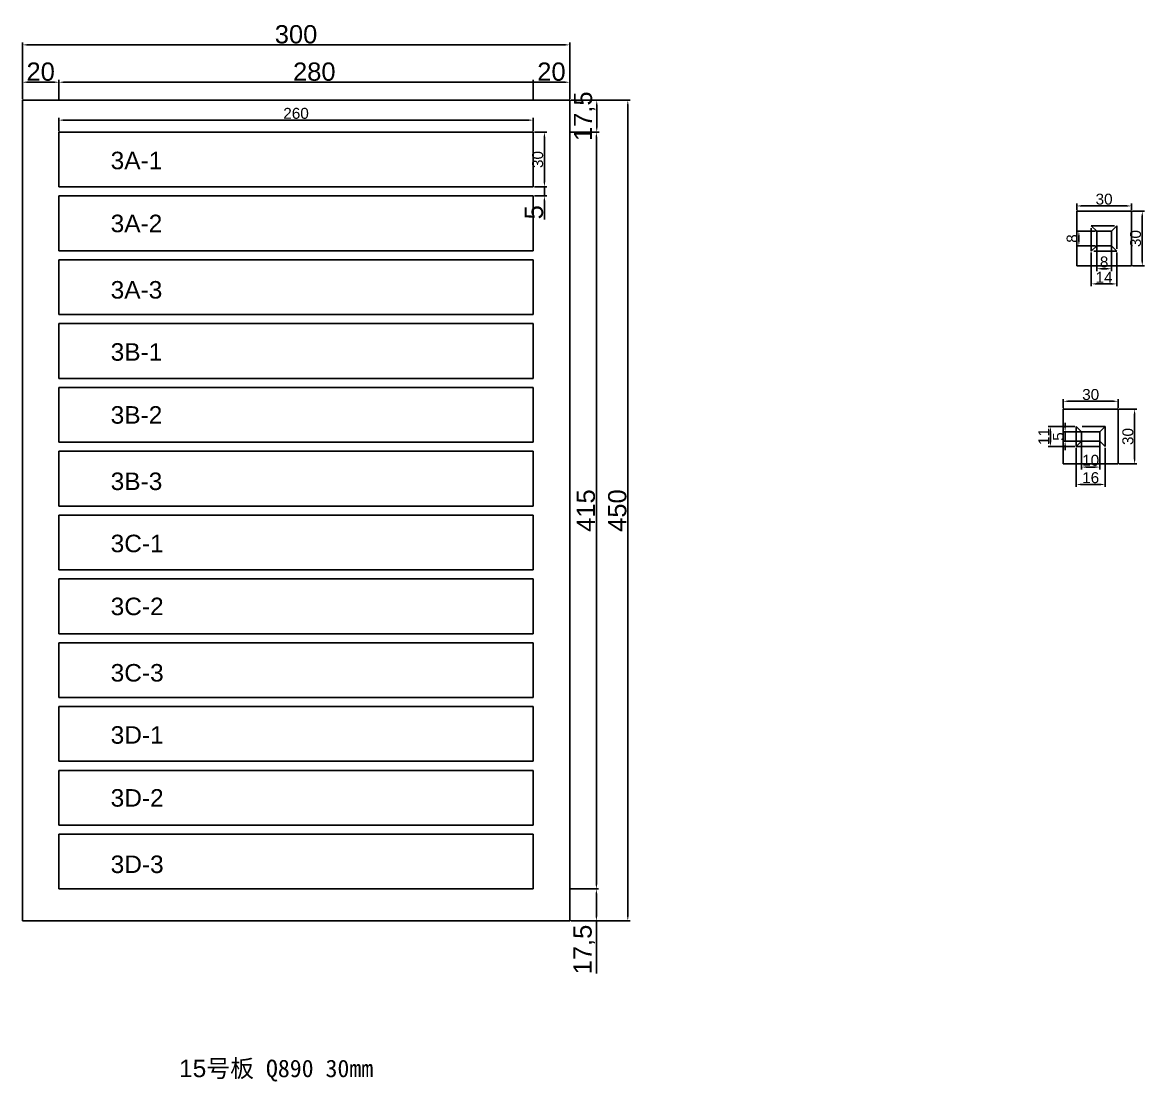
# Model space of a CAD drawing. Header units: millimetres. Extents: x 2230 to 5132, y 147 to 2048.
# Drawn here: x 3766 to 4381, y 1468 to 2048 of the extents above; entities that cross this region are included whole.
import ezdxf

# ---------------------------------------------------------------- set-up
doc = ezdxf.new("R2010")
doc.units = ezdxf.units.MM
doc.linetypes.add('DASHED', pattern=[19.05, 12.7, -6.35])
doc.layers.add('尺寸标注', color=6, linetype='Continuous')
doc.layers.add('标号', color=4, linetype='Continuous')
doc.styles.get("Standard").update_dxf_attribs({"font": 'arial.ttf'})
doc.dimstyles.new('ISO-25-JHF', dxfattribs={"dimtxt": 10, "dimasz": 2.5, "dimexe": 1.25, "dimexo": 0.625, "dimtad": 1, "dimtxsty": 'Standard', "dimcen": 2.5, "dimadec": 0, "dimazin": 0, "dimtfac": 1, "dimtmove": 0, "dimatfit": 3, "dimfxl": 1, "dimarcsym": 0})
doc.dimstyles.new('ISO-25-old', dxfattribs={"dimtxt": 6, "dimasz": 2.5, "dimexe": 1.25, "dimexo": 0.625, "dimtad": 1, "dimtxsty": 'Standard', "dimcen": 2.5, "dimadec": 0, "dimazin": 0, "dimtfac": 1, "dimtmove": 0, "dimatfit": 3, "dimfxl": 1, "dimarcsym": 0})

# ---------------------------------------------------------------- blocks, each defined once
blk = doc.blocks.new('*D137')
at = {"layer": 'Defpoints', "color": 0, "transparency": 16777216}
for p in [(4045.84, 1994.75), (3785.84, 1988.16), (4045.84, 1988.16)]:
    blk.add_point(p, dxfattribs=at)
at = {"layer": '尺寸标注', "color": 0, "lineweight": -2, "transparency": 16777216}
for p, q in [((3785.84, 1988.79), (3785.84, 1996)), ((3788.34, 1994.75), (4043.34, 1994.75)), ((4045.84, 1988.79), (4045.84, 1996))]:
    blk.add_line(p, q, dxfattribs=at)
at = {"layer": '尺寸标注', "color": 0, "transparency": 16777216}
for points in [[(3788.34, 1995.17), (3788.34, 1994.33), (3785.84, 1994.75)], [(4043.34, 1995.17), (4043.34, 1994.33), (4045.84, 1994.75)]]:
    blk.add_solid(points, dxfattribs=at)
at = {"layer": '尺寸标注', "color": 0, "transparency": 16777216, "insert": (3915.84, 1998.44), "char_height": 6, "attachment_point": 5}
blk.add_mtext('260', dxfattribs=at)
blk = doc.blocks.new('*D138')
at = {"layer": 'Defpoints', "color": 0, "transparency": 16777216}
for p in [(4045.84, 1988.16), (4045.84, 1958.16), (4051.99, 1958.16)]:
    blk.add_point(p, dxfattribs=at)
at = {"layer": '尺寸标注', "color": 0, "lineweight": -2, "transparency": 16777216}
for p, q in [((4046.47, 1988.16), (4053.24, 1988.16)), ((4051.99, 1985.66), (4051.99, 1960.66)), ((4046.47, 1958.16), (4053.24, 1958.16))]:
    blk.add_line(p, q, dxfattribs=at)
at = {"layer": '尺寸标注', "color": 0, "transparency": 16777216}
for points in [[(4051.57, 1985.66), (4052.4, 1985.66), (4051.99, 1988.16)], [(4051.57, 1960.66), (4052.4, 1960.66), (4051.99, 1958.16)]]:
    blk.add_solid(points, dxfattribs=at)
at = {"layer": '尺寸标注', "color": 0, "transparency": 16777216, "insert": (4048.3, 1973.16), "char_height": 6, "attachment_point": 5, "rotation": 90}
blk.add_mtext('30', dxfattribs=at)
blk = doc.blocks.new('*D151')
at = {"layer": 'Defpoints', "color": 0, "transparency": 16777216}
for p in [(4045.84, 1958.16), (4045.84, 1953.16), (4051.99, 1953.16)]:
    blk.add_point(p, dxfattribs=at)
at = {"layer": '尺寸标注', "color": 0, "lineweight": -2, "transparency": 16777216}
for p, q in [((4051.99, 1960.66), (4051.99, 1963.16)), ((4046.47, 1958.16), (4053.24, 1958.16)), ((4051.99, 1958.16), (4051.99, 1953.16)), ((4046.47, 1953.16), (4053.24, 1953.16)), ((4051.99, 1950.66), (4051.99, 1940.28))]:
    blk.add_line(p, q, dxfattribs=at)
at = {"layer": '尺寸标注', "color": 0, "transparency": 16777216}
for points in [[(4051.57, 1960.66), (4052.4, 1960.66), (4051.99, 1958.16)], [(4051.57, 1950.66), (4052.4, 1950.66), (4051.99, 1953.16)]]:
    blk.add_solid(points, dxfattribs=at)
at = {"layer": '尺寸标注', "color": 0, "transparency": 16777216, "insert": (4046.28, 1944.22), "char_height": 10, "attachment_point": 5, "rotation": 90}
blk.add_mtext('5', dxfattribs=at)
blk = doc.blocks.new('*D152')
at = {"layer": 'Defpoints', "color": 0, "transparency": 16777216}
for p in [(3765.84, 2015.55), (3765.84, 2005.66), (3785.84, 2005.66)]:
    blk.add_point(p, dxfattribs=at)
at = {"layer": '尺寸标注', "color": 0, "lineweight": -2, "transparency": 16777216}
for p, q in [((3765.84, 2006.29), (3765.84, 2016.8)), ((3783.34, 2015.55), (3768.34, 2015.55)), ((3785.84, 2006.29), (3785.84, 2016.8))]:
    blk.add_line(p, q, dxfattribs=at)
at = {"layer": '尺寸标注', "color": 0, "transparency": 16777216}
for points in [[(3768.34, 2015.97), (3768.34, 2015.14), (3765.84, 2015.55)], [(3783.34, 2015.97), (3783.34, 2015.14), (3785.84, 2015.55)]]:
    blk.add_solid(points, dxfattribs=at)
at = {"layer": '尺寸标注', "color": 0, "transparency": 16777216, "insert": (3775.84, 2021.28), "char_height": 10, "attachment_point": 5}
blk.add_mtext('20', dxfattribs=at)
blk = doc.blocks.new('*D153')
at = {"layer": 'Defpoints', "color": 0, "transparency": 16777216}
for p in [(4065.84, 2015.55), (3785.84, 2005.66), (4065.84, 2005.66)]:
    blk.add_point(p, dxfattribs=at)
at = {"layer": '尺寸标注', "color": 0, "lineweight": -2, "transparency": 16777216}
for p, q in [((3785.84, 2006.29), (3785.84, 2016.8)), ((3788.34, 2015.55), (4063.34, 2015.55)), ((4065.84, 2006.29), (4065.84, 2016.8))]:
    blk.add_line(p, q, dxfattribs=at)
at = {"layer": '尺寸标注', "color": 0, "transparency": 16777216}
for points in [[(3788.34, 2015.97), (3788.34, 2015.14), (3785.84, 2015.55)], [(4063.34, 2015.97), (4063.34, 2015.14), (4065.84, 2015.55)]]:
    blk.add_solid(points, dxfattribs=at)
at = {"layer": '尺寸标注', "color": 0, "transparency": 16777216, "insert": (3925.84, 2021.28), "char_height": 10, "attachment_point": 5}
blk.add_mtext('280', dxfattribs=at)
blk = doc.blocks.new('*D154')
at = {"layer": 'Defpoints', "color": 0, "transparency": 16777216}
for p in [(4045.84, 2015.55), (4045.84, 2005.66), (4065.84, 2005.66)]:
    blk.add_point(p, dxfattribs=at)
at = {"layer": '尺寸标注', "color": 0, "lineweight": -2, "transparency": 16777216}
for p, q in [((4045.84, 2006.29), (4045.84, 2016.8)), ((4063.34, 2015.55), (4048.34, 2015.55)), ((4065.84, 2006.29), (4065.84, 2016.8))]:
    blk.add_line(p, q, dxfattribs=at)
at = {"layer": '尺寸标注', "color": 0, "transparency": 16777216}
for points in [[(4048.34, 2015.97), (4048.34, 2015.14), (4045.84, 2015.55)], [(4063.34, 2015.97), (4063.34, 2015.14), (4065.84, 2015.55)]]:
    blk.add_solid(points, dxfattribs=at)
at = {"layer": '尺寸标注', "color": 0, "transparency": 16777216, "insert": (4055.84, 2021.28), "char_height": 10, "attachment_point": 5}
blk.add_mtext('20', dxfattribs=at)
blk = doc.blocks.new('*D89')
at = {"layer": 'Defpoints', "color": 0, "transparency": 16777216}
for p in [(3765.84, 2036.03), (3765.84, 2005.66), (4065.84, 2005.66)]:
    blk.add_point(p, dxfattribs=at)
at = {"layer": '尺寸标注', "color": 0, "lineweight": -2, "transparency": 16777216}
for p, q in [((3765.84, 2006.29), (3765.84, 2037.28)), ((4065.84, 2006.29), (4065.84, 2037.28)), ((4063.34, 2036.03), (3768.34, 2036.03))]:
    blk.add_line(p, q, dxfattribs=at)
at = {"layer": '尺寸标注', "color": 0, "transparency": 16777216}
for points in [[(3768.34, 2036.45), (3768.34, 2035.62), (3765.84, 2036.03)], [(4063.34, 2036.45), (4063.34, 2035.62), (4065.84, 2036.03)]]:
    blk.add_solid(points, dxfattribs=at)
at = {"layer": '尺寸标注', "color": 0, "transparency": 16777216, "insert": (3915.84, 2041.77), "char_height": 10, "attachment_point": 5}
blk.add_mtext('300', dxfattribs=at)
blk = doc.blocks.new('*D90')
at = {"layer": 'Defpoints', "color": 0, "transparency": 16777216}
for p in [(4065.84, 2005.66), (4065.84, 1988.16), (4080.68, 1988.16)]:
    blk.add_point(p, dxfattribs=at)
at = {"layer": '尺寸标注', "color": 0, "lineweight": -2, "transparency": 16777216}
for p, q in [((4066.47, 2005.66), (4081.93, 2005.66)), ((4080.68, 2003.16), (4080.68, 1990.66)), ((4066.47, 1988.16), (4081.93, 1988.16))]:
    blk.add_line(p, q, dxfattribs=at)
at = {"layer": '尺寸标注', "color": 0, "transparency": 16777216}
for points in [[(4080.27, 2003.16), (4081.1, 2003.16), (4080.68, 2005.66)], [(4080.27, 1990.66), (4081.1, 1990.66), (4080.68, 1988.16)]]:
    blk.add_solid(points, dxfattribs=at)
at = {"layer": '尺寸标注', "color": 0, "transparency": 16777216, "insert": (4074.05, 1996.91), "char_height": 10, "attachment_point": 5, "rotation": 90}
blk.add_mtext('17,5', dxfattribs=at)
blk = doc.blocks.new('*D155')
at = {"layer": 'Defpoints', "color": 0, "transparency": 16777216}
for p in [(4065.84, 1988.16), (4065.84, 1573.16), (4080.48, 1573.16)]:
    blk.add_point(p, dxfattribs=at)
at = {"layer": '尺寸标注', "color": 0, "lineweight": -2, "transparency": 16777216}
for p, q in [((4066.47, 1988.16), (4081.73, 1988.16)), ((4080.48, 1985.66), (4080.48, 1575.66)), ((4066.47, 1573.16), (4081.73, 1573.16))]:
    blk.add_line(p, q, dxfattribs=at)
at = {"layer": '尺寸标注', "color": 0, "transparency": 16777216}
for points in [[(4080.06, 1985.66), (4080.89, 1985.66), (4080.48, 1988.16)], [(4080.06, 1575.66), (4080.89, 1575.66), (4080.48, 1573.16)]]:
    blk.add_solid(points, dxfattribs=at)
at = {"layer": '尺寸标注', "color": 0, "transparency": 16777216, "insert": (4074.74, 1780.66), "char_height": 10, "attachment_point": 5, "rotation": 90}
blk.add_mtext('415', dxfattribs=at)
blk = doc.blocks.new('*D156')
at = {"layer": 'Defpoints', "color": 0, "transparency": 16777216}
for p in [(4065.84, 1573.16), (4065.84, 1555.66), (4080.48, 1555.66)]:
    blk.add_point(p, dxfattribs=at)
at = {"layer": '尺寸标注', "color": 0, "lineweight": -2, "transparency": 16777216}
for p, q in [((4066.47, 1573.16), (4081.73, 1573.16)), ((4080.48, 1570.66), (4080.48, 1558.16)), ((4066.47, 1555.66), (4081.73, 1555.66)), ((4080.48, 1555.66), (4080.48, 1526.8))]:
    blk.add_line(p, q, dxfattribs=at)
at = {"layer": '尺寸标注', "color": 0, "transparency": 16777216}
for points in [[(4080.06, 1570.66), (4080.89, 1570.66), (4080.48, 1573.16)], [(4080.06, 1558.16), (4080.89, 1558.16), (4080.48, 1555.66)]]:
    blk.add_solid(points, dxfattribs=at)
at = {"layer": '尺寸标注', "color": 0, "transparency": 16777216, "insert": (4073.84, 1539.98), "char_height": 10, "attachment_point": 5, "rotation": 90}
blk.add_mtext('17,5', dxfattribs=at)
blk = doc.blocks.new('*D91')
at = {"layer": 'Defpoints', "color": 0, "transparency": 16777216}
for p in [(4065.84, 2005.66), (4097.7, 2005.66), (4065.84, 1555.66)]:
    blk.add_point(p, dxfattribs=at)
at = {"layer": '尺寸标注', "color": 0, "lineweight": -2, "transparency": 16777216}
for p, q in [((4066.47, 2005.66), (4098.95, 2005.66)), ((4097.7, 1558.16), (4097.7, 2003.16)), ((4066.47, 1555.66), (4098.95, 1555.66))]:
    blk.add_line(p, q, dxfattribs=at)
at = {"layer": '尺寸标注', "color": 0, "transparency": 16777216}
for points in [[(4097.29, 2003.16), (4098.12, 2003.16), (4097.7, 2005.66)], [(4097.29, 1558.16), (4098.12, 1558.16), (4097.7, 1555.66)]]:
    blk.add_solid(points, dxfattribs=at)
at = {"layer": '尺寸标注', "color": 0, "transparency": 16777216, "insert": (4091.97, 1780.66), "char_height": 10, "attachment_point": 5, "rotation": 90}
blk.add_mtext('450', dxfattribs=at)
blk = doc.blocks.new('*D169')
at = {"layer": 'Defpoints', "color": 0, "transparency": 16777216}
for p in [(4346.45, 1818.77), (4356.45, 1818.77), (4356.45, 1804.51)]:
    blk.add_point(p, dxfattribs=at)
at = {"layer": '尺寸标注', "color": 0, "lineweight": -2, "transparency": 16777216}
for p, q in [((4346.45, 1818.14), (4346.45, 1803.26)), ((4356.45, 1818.14), (4356.45, 1803.26)), ((4348.95, 1804.51), (4353.95, 1804.51))]:
    blk.add_line(p, q, dxfattribs=at)
at = {"layer": '尺寸标注', "color": 0, "transparency": 16777216}
for points in [[(4348.95, 1804.93), (4348.95, 1804.1), (4346.45, 1804.51)], [(4353.95, 1804.93), (4353.95, 1804.1), (4356.45, 1804.51)]]:
    blk.add_solid(points, dxfattribs=at)
at = {"layer": '尺寸标注', "color": 0, "transparency": 16777216, "insert": (4351.45, 1808.2), "char_height": 6, "attachment_point": 5}
blk.add_mtext('10', dxfattribs=at)
blk = doc.blocks.new('*D170')
at = {"layer": 'Defpoints', "color": 0, "transparency": 16777216}
for p in [(4354.8, 1933.82), (4344.98, 1925.82), (4354.8, 1925.82)]:
    blk.add_point(p, dxfattribs=at)
at = {"layer": '尺寸标注', "color": 0, "lineweight": -2, "transparency": 16777216}
for p, q in [((4354.18, 1933.82), (4343.73, 1933.82)), ((4354.18, 1925.82), (4343.73, 1925.82)), ((4344.98, 1931.32), (4344.98, 1928.32))]:
    blk.add_line(p, q, dxfattribs=at)
at = {"layer": '尺寸标注', "color": 0, "transparency": 16777216}
for points in [[(4344.56, 1931.32), (4345.39, 1931.32), (4344.98, 1933.82)], [(4344.56, 1928.32), (4345.39, 1928.32), (4344.98, 1925.82)]]:
    blk.add_solid(points, dxfattribs=at)
at = {"layer": '尺寸标注', "color": 0, "transparency": 16777216, "insert": (4341.29, 1929.82), "char_height": 6, "attachment_point": 5, "rotation": 90}
blk.add_mtext('8', dxfattribs=at)
blk = doc.blocks.new('*D171')
at = {"layer": 'Defpoints', "color": 0, "transparency": 16777216}
for p in [(4354.8, 1925.82), (4362.8, 1925.82), (4362.8, 1913.26)]:
    blk.add_point(p, dxfattribs=at)
at = {"layer": '尺寸标注', "color": 0, "lineweight": -2, "transparency": 16777216}
for p, q in [((4354.8, 1925.2), (4354.8, 1912.01)), ((4362.8, 1925.2), (4362.8, 1912.01)), ((4357.3, 1913.26), (4360.3, 1913.26))]:
    blk.add_line(p, q, dxfattribs=at)
at = {"layer": '尺寸标注', "color": 0, "transparency": 16777216}
for points in [[(4357.3, 1913.68), (4357.3, 1912.84), (4354.8, 1913.26)], [(4360.3, 1913.68), (4360.3, 1912.84), (4362.8, 1913.26)]]:
    blk.add_solid(points, dxfattribs=at)
at = {"layer": '尺寸标注', "color": 0, "transparency": 16777216, "insert": (4358.8, 1916.95), "char_height": 6, "attachment_point": 5}
blk.add_mtext('8', dxfattribs=at)
blk = doc.blocks.new('*D172')
at = {"layer": 'Defpoints', "color": 0, "transparency": 16777216}
for p in [(4343.8, 1944.82), (4373.8, 1947.71), (4373.8, 1944.82)]:
    blk.add_point(p, dxfattribs=at)
at = {"layer": '尺寸标注', "color": 0, "lineweight": -2, "transparency": 16777216}
for p, q in [((4343.8, 1945.45), (4343.8, 1948.96)), ((4346.3, 1947.71), (4371.3, 1947.71)), ((4373.8, 1945.45), (4373.8, 1948.96))]:
    blk.add_line(p, q, dxfattribs=at)
at = {"layer": '尺寸标注', "color": 0, "transparency": 16777216}
for points in [[(4346.3, 1948.12), (4346.3, 1947.29), (4343.8, 1947.71)], [(4371.3, 1948.12), (4371.3, 1947.29), (4373.8, 1947.71)]]:
    blk.add_solid(points, dxfattribs=at)
at = {"layer": '尺寸标注', "color": 0, "transparency": 16777216, "insert": (4358.8, 1951.4), "char_height": 6, "attachment_point": 5}
blk.add_mtext('30', dxfattribs=at)
blk = doc.blocks.new('*D173')
at = {"layer": 'Defpoints', "color": 0, "transparency": 16777216}
for p in [(4373.8, 1944.82), (4373.8, 1914.82), (4379.74, 1914.82)]:
    blk.add_point(p, dxfattribs=at)
at = {"layer": '尺寸标注', "color": 0, "lineweight": -2, "transparency": 16777216}
for p, q in [((4374.43, 1944.82), (4380.99, 1944.82)), ((4379.74, 1942.32), (4379.74, 1917.32)), ((4374.43, 1914.82), (4380.99, 1914.82))]:
    blk.add_line(p, q, dxfattribs=at)
at = {"layer": '尺寸标注', "color": 0, "transparency": 16777216}
for points in [[(4379.32, 1942.32), (4380.16, 1942.32), (4379.74, 1944.82)], [(4379.32, 1917.32), (4380.16, 1917.32), (4379.74, 1914.82)]]:
    blk.add_solid(points, dxfattribs=at)
at = {"layer": '尺寸标注', "color": 0, "transparency": 16777216, "insert": (4376.05, 1929.82), "char_height": 6, "attachment_point": 5, "rotation": 90}
blk.add_mtext('30', dxfattribs=at)
blk = doc.blocks.new('*D106')
at = {"layer": 'Defpoints', "color": 0, "transparency": 16777216}
for p in [(4366.45, 1840.59), (4336.45, 1836.27), (4366.45, 1836.27)]:
    blk.add_point(p, dxfattribs=at)
at = {"layer": '尺寸标注', "color": 0, "lineweight": -2, "transparency": 16777216}
for p, q in [((4336.45, 1836.89), (4336.45, 1841.84)), ((4338.95, 1840.59), (4363.95, 1840.59)), ((4366.45, 1836.89), (4366.45, 1841.84))]:
    blk.add_line(p, q, dxfattribs=at)
at = {"layer": '尺寸标注', "color": 0, "transparency": 16777216}
for points in [[(4338.95, 1841.01), (4338.95, 1840.17), (4336.45, 1840.59)], [(4363.95, 1841.01), (4363.95, 1840.17), (4366.45, 1840.59)]]:
    blk.add_solid(points, dxfattribs=at)
at = {"layer": '尺寸标注', "color": 0, "transparency": 16777216, "insert": (4351.45, 1844.28), "char_height": 6, "attachment_point": 5}
blk.add_mtext('30', dxfattribs=at)
blk = doc.blocks.new('*D107')
at = {"layer": 'Defpoints', "color": 0, "transparency": 16777216}
for p in [(4366.45, 1836.27), (4366.45, 1806.27), (4375.54, 1806.27)]:
    blk.add_point(p, dxfattribs=at)
at = {"layer": '尺寸标注', "color": 0, "lineweight": -2, "transparency": 16777216}
for p, q in [((4367.08, 1836.27), (4376.79, 1836.27)), ((4375.54, 1833.77), (4375.54, 1808.77)), ((4367.08, 1806.27), (4376.79, 1806.27))]:
    blk.add_line(p, q, dxfattribs=at)
at = {"layer": '尺寸标注', "color": 0, "transparency": 16777216}
for points in [[(4375.12, 1833.77), (4375.95, 1833.77), (4375.54, 1836.27)], [(4375.12, 1808.77), (4375.95, 1808.77), (4375.54, 1806.27)]]:
    blk.add_solid(points, dxfattribs=at)
at = {"layer": '尺寸标注', "color": 0, "transparency": 16777216, "insert": (4371.85, 1821.27), "char_height": 6, "attachment_point": 5, "rotation": 90}
blk.add_mtext('30', dxfattribs=at)
blk = doc.blocks.new('*D174')
at = {"layer": 'Defpoints', "color": 0, "transparency": 16777216}
for p in [(4346.45, 1823.77), (4337.45, 1818.77), (4346.45, 1818.77)]:
    blk.add_point(p, dxfattribs=at)
at = {"layer": '尺寸标注', "color": 0, "lineweight": -2, "transparency": 16777216}
for p, q in [((4337.45, 1826.27), (4337.45, 1828.77)), ((4345.83, 1823.77), (4336.2, 1823.77)), ((4337.45, 1823.77), (4337.45, 1818.77)), ((4345.83, 1818.77), (4336.2, 1818.77)), ((4337.45, 1816.27), (4337.45, 1813.77))]:
    blk.add_line(p, q, dxfattribs=at)
at = {"layer": '尺寸标注', "color": 0, "transparency": 16777216}
for points in [[(4337.04, 1826.27), (4337.87, 1826.27), (4337.45, 1823.77)], [(4337.04, 1816.27), (4337.87, 1816.27), (4337.45, 1818.77)]]:
    blk.add_solid(points, dxfattribs=at)
at = {"layer": '尺寸标注', "color": 0, "transparency": 16777216, "insert": (4333.78, 1821.27), "char_height": 6, "attachment_point": 5, "rotation": 90}
blk.add_mtext('5', dxfattribs=at)
blk = doc.blocks.new('*D175')
at = {"layer": 'Defpoints', "color": 0, "transparency": 16777216}
for p in [(4351.8, 1922.82), (4365.8, 1922.82), (4365.8, 1904.96)]:
    blk.add_point(p, dxfattribs=at)
at = {"layer": '尺寸标注', "color": 0, "lineweight": -2, "transparency": 16777216}
for p, q in [((4351.8, 1922.2), (4351.8, 1903.71)), ((4365.8, 1922.2), (4365.8, 1903.71)), ((4354.3, 1904.96), (4363.3, 1904.96))]:
    blk.add_line(p, q, dxfattribs=at)
at = {"layer": '尺寸标注', "color": 0, "transparency": 16777216}
for points in [[(4354.3, 1905.37), (4354.3, 1904.54), (4351.8, 1904.96)], [(4363.3, 1905.37), (4363.3, 1904.54), (4365.8, 1904.96)]]:
    blk.add_solid(points, dxfattribs=at)
at = {"layer": '尺寸标注', "color": 0, "transparency": 16777216, "insert": (4358.8, 1908.6), "char_height": 6, "attachment_point": 5}
blk.add_mtext('14', dxfattribs=at)
blk = doc.blocks.new('*D176')
at = {"layer": 'Defpoints', "color": 0, "transparency": 16777216}
for p in [(4343.45, 1815.77), (4359.45, 1815.77), (4359.45, 1794.97)]:
    blk.add_point(p, dxfattribs=at)
at = {"layer": '尺寸标注', "color": 0, "lineweight": -2, "transparency": 16777216}
for p, q in [((4343.45, 1815.14), (4343.45, 1793.72)), ((4359.45, 1815.14), (4359.45, 1793.72)), ((4345.95, 1794.97), (4356.95, 1794.97))]:
    blk.add_line(p, q, dxfattribs=at)
at = {"layer": '尺寸标注', "color": 0, "transparency": 16777216}
for points in [[(4345.95, 1795.39), (4345.95, 1794.56), (4343.45, 1794.97)], [(4356.95, 1795.39), (4356.95, 1794.56), (4359.45, 1794.97)]]:
    blk.add_solid(points, dxfattribs=at)
at = {"layer": '尺寸标注', "color": 0, "transparency": 16777216, "insert": (4351.45, 1798.66), "char_height": 6, "attachment_point": 5}
blk.add_mtext('16', dxfattribs=at)
blk = doc.blocks.new('*D177')
at = {"layer": 'Defpoints', "color": 0, "transparency": 16777216}
for p in [(4343.45, 1826.77), (4329.39, 1815.77), (4343.45, 1815.77)]:
    blk.add_point(p, dxfattribs=at)
at = {"layer": '尺寸标注', "color": 0, "lineweight": -2, "transparency": 16777216}
for p, q in [((4342.83, 1826.77), (4328.14, 1826.77)), ((4329.39, 1824.27), (4329.39, 1818.27)), ((4342.83, 1815.77), (4328.14, 1815.77))]:
    blk.add_line(p, q, dxfattribs=at)
at = {"layer": '尺寸标注', "color": 0, "transparency": 16777216}
for points in [[(4328.98, 1824.27), (4329.81, 1824.27), (4329.39, 1826.77)], [(4328.98, 1818.27), (4329.81, 1818.27), (4329.39, 1815.77)]]:
    blk.add_solid(points, dxfattribs=at)
at = {"layer": '尺寸标注', "color": 0, "transparency": 16777216, "insert": (4325.76, 1821.27), "char_height": 6, "attachment_point": 5, "rotation": 90}
blk.add_mtext('11', dxfattribs=at)

msp = doc.modelspace()

# ---------------------------------------------------------------- linework, layer by layer
for p, q in [((3765.842, 2005.663), (4065.842, 2005.663)), ((3765.842, 1555.663), (3765.842, 2005.663)), ((4065.842, 2005.663), (4065.842, 1555.663)), ((3785.842, 1988.163), (4045.842, 1988.163)), ((3785.842, 1958.163), (3785.842, 1988.163)), ((4045.842, 1988.163), (4045.842, 1958.163)), ((4045.842, 1958.163), (3785.842, 1958.163)), ((3785.842, 1953.163), (4045.842, 1953.163)), ((3785.842, 1923.163), (3785.842, 1953.163)), ((4045.842, 1953.163), (4045.842, 1923.163)), ((4343.8, 1914.824), (4343.8, 1944.824)), ((4343.8, 1944.824), (4373.8, 1944.824)), ((4373.8, 1944.824), (4373.8, 1914.824)), ((4351.8, 1936.824), (4354.8, 1933.824)), ((4365.8, 1936.824), (4362.8, 1933.824)), ((4354.8, 1925.824), (4351.8, 1922.824)), ((4362.8, 1925.824), (4365.8, 1922.824)), ((4045.842, 1923.163), (3785.842, 1923.163)), ((3785.842, 1918.163), (4045.842, 1918.163)), ((3785.842, 1888.163), (3785.842, 1918.163)), ((4045.842, 1918.163), (4045.842, 1888.163)), ((4373.8, 1914.824), (4343.8, 1914.824)), ((4045.842, 1888.163), (3785.842, 1888.163)), ((3785.842, 1883.163), (4045.842, 1883.163)), ((3785.842, 1853.163), (3785.842, 1883.163)), ((4045.842, 1883.163), (4045.842, 1853.163)), ((4045.842, 1853.163), (3785.842, 1853.163)), ((3785.842, 1848.163), (4045.842, 1848.163)), ((3785.842, 1818.163), (3785.842, 1848.163)), ((4045.842, 1848.163), (4045.842, 1818.163)), ((4366.452, 1836.266), (4336.452, 1836.266)), ((4336.452, 1836.266), (4336.452, 1806.266)), ((4366.452, 1806.266), (4366.452, 1836.266)), ((4346.452, 1823.766), (4343.452, 1826.766)), ((4356.452, 1823.766), (4359.452, 1826.766)), ((4045.842, 1818.163), (3785.842, 1818.163)), ((4346.452, 1818.766), (4343.452, 1815.766)), ((4356.452, 1818.766), (4359.452, 1815.766)), ((3785.842, 1813.163), (4045.842, 1813.163)), ((3785.842, 1783.163), (3785.842, 1813.163)), ((4045.842, 1813.163), (4045.842, 1783.163)), ((4366.452, 1806.266), (4336.452, 1806.266)), ((4045.842, 1783.163), (3785.842, 1783.163)), ((3785.842, 1778.163), (4045.842, 1778.163)), ((3785.842, 1748.163), (3785.842, 1778.163)), ((4045.842, 1778.163), (4045.842, 1748.163)), ((4045.842, 1748.163), (3785.842, 1748.163)), ((3785.842, 1743.163), (4045.842, 1743.163)), ((3785.842, 1713.163), (3785.842, 1743.163)), ((4045.842, 1743.163), (4045.842, 1713.163)), ((4045.842, 1713.163), (3785.842, 1713.163)), ((3785.842, 1708.163), (4045.842, 1708.163)), ((3785.842, 1678.163), (3785.842, 1708.163)), ((4045.842, 1708.163), (4045.842, 1678.163)), ((4045.842, 1678.163), (3785.842, 1678.163)), ((3785.842, 1673.163), (4045.842, 1673.163)), ((3785.842, 1643.163), (3785.842, 1673.163)), ((4045.842, 1673.163), (4045.842, 1643.163)), ((4045.842, 1643.163), (3785.842, 1643.163)), ((3785.842, 1638.163), (4045.842, 1638.163)), ((3785.842, 1608.163), (3785.842, 1638.163)), ((4045.842, 1638.163), (4045.842, 1608.163)), ((4045.842, 1608.163), (3785.842, 1608.163)), ((3785.842, 1603.163), (4045.842, 1603.163)), ((3785.842, 1573.163), (3785.842, 1603.163)), ((4045.842, 1603.163), (4045.842, 1573.163)), ((4045.842, 1573.163), (3785.842, 1573.163)), ((4065.842, 1555.663), (3765.842, 1555.663))]:
    msp.add_line(p, q)
at = {"linetype": 'DASHED'}
for p, q in [((4351.8, 1922.824), (4351.8, 1936.824)), ((4351.8, 1936.824), (4365.8, 1936.824)), ((4354.8, 1925.824), (4354.8, 1933.824)), ((4354.8, 1933.824), (4362.8, 1933.824)), ((4362.8, 1933.824), (4362.8, 1925.824)), ((4365.8, 1936.824), (4365.8, 1922.824)), ((4362.8, 1925.824), (4354.8, 1925.824)), ((4365.8, 1922.824), (4351.8, 1922.824)), ((4359.452, 1826.766), (4343.452, 1826.766)), ((4343.452, 1826.766), (4343.452, 1815.766)), ((4356.452, 1823.766), (4346.452, 1823.766)), ((4346.452, 1823.766), (4346.452, 1818.766)), ((4356.452, 1818.766), (4356.452, 1823.766)), ((4359.452, 1815.766), (4359.452, 1826.766)), ((4343.452, 1815.766), (4359.452, 1815.766)), ((4346.452, 1818.766), (4356.452, 1818.766))]:
    msp.add_line(p, q, dxfattribs=at)

# ---------------------------------------------------------------- texts
at = {"layer": '标号', "char_height": 9.6, "attachment_point": 7}
for s, width, heights, insert in [('3A-1 ', 70.10425, [0], (3814.199, 1967.696)), ('3A-2 ', 70.10425, [0], (3814.199, 1933.181)), ('3A-3 ', 70.10425, [0], (3814.199, 1896.777)), ('3B-1 ', 70.10425, [0], (3814.199, 1862.696)), ('3B-2 ', 70.10425, [9.81], (3814.199, 1828.181)), ('3B-3 ', 70.10425, [0], (3814.199, 1791.777)), ('3C-1 ', 70.10425, [0], (3814.199, 1757.696)), ('3C-2 ', 70.10425, [0], (3814.199, 1723.181)), ('3C-3 ', 70.10425, [0], (3814.199, 1686.777)), ('3D-1 ', 70.10425, [0], (3814.199, 1652.696)), ('3D-2 ', 70.10425, [0], (3814.199, 1618.181)), ('3D-3 ', 70.10425, [0], (3814.199, 1581.777)), ('15{\\fSimSun|b0|i0|c134|p2;号板 Q890 30mm}', 192.35927, [0], (3851.7, 1467.566))]:
    msp.add_mtext_dynamic_manual_height_columns(s, width=width, gutter_width=12.5, heights=heights, dxfattribs=dict(at, insert=insert))

# ---------------------------------------------------------------- dimensions: what is measured, and where the dimension line sits
at = {"layer": '尺寸标注'}
for p1, p2, distance, dimstyle, picture, middle in [((4065.842, 2005.663), (3765.842, 2005.663), -30.37, 'ISO-25-JHF', '*D89', (3915.842, 2041.768)), ((3785.842, 2005.663), (3765.842, 2005.663), -9.89, 'ISO-25-JHF', '*D152', (3775.842, 2021.284)), ((3785.842, 2005.663), (4065.842, 2005.663), 9.89, 'ISO-25-JHF', '*D153', (3925.842, 2021.284)), ((4065.842, 2005.663), (4045.842, 2005.663), -9.89, 'ISO-25-JHF', '*D154', (4055.842, 2021.284)), ((4065.842, 1555.663), (4065.842, 2005.663), -31.862, 'ISO-25-JHF', '*D91', (4091.974, 1780.663)), ((3785.842, 1988.163), (4045.842, 1988.163), 6.585, 'ISO-25-old', '*D137', (3915.842, 1998.437)), ((4045.842, 1988.163), (4045.842, 1958.163), 6.143, 'ISO-25-old', '*D138', (4048.295, 1973.163)), ((4065.842, 1988.163), (4065.842, 1573.163), 14.633, 'ISO-25-JHF', '*D155', (4074.744, 1780.663)), ((4045.842, 1958.163), (4045.842, 1953.163), 6.143, 'ISO-25-JHF', '*D151', (4046.275, 1944.223)), ((4343.8, 1944.824), (4373.8, 1944.824), 2.884, 'ISO-25-old', '*D172', (4358.8, 1951.398)), ((4373.8, 1944.824), (4373.8, 1914.824), 5.94, 'ISO-25-old', '*D173', (4376.049, 1929.824)), ((4354.8, 1933.824), (4354.8, 1925.824), -9.823, 'ISO-25-old', '*D170', (4341.289, 1929.824)), ((4354.8, 1925.824), (4362.8, 1925.824), -12.565, 'ISO-25-old', '*D171', (4358.8, 1916.947)), ((4351.8, 1922.824), (4365.8, 1922.824), -17.866, 'ISO-25-old', '*D175', (4358.8, 1908.595)), ((4336.452, 1836.266), (4366.452, 1836.266), 4.325, 'ISO-25-old', '*D106', (4351.452, 1844.282)), ((4366.452, 1836.266), (4366.452, 1806.266), 9.086, 'ISO-25-old', '*D107', (4371.848, 1821.266)), ((4343.452, 1826.766), (4343.452, 1815.766), -14.058, 'ISO-25-old', '*D177', (4325.757, 1821.266)), ((4343.452, 1815.766), (4359.452, 1815.766), -20.794, 'ISO-25-old', '*D176', (4351.452, 1798.661)), ((4346.452, 1818.766), (4356.452, 1818.766), -14.253, 'ISO-25-old', '*D169', (4351.452, 1808.202)), ((4065.842, 1573.163), (4065.842, 1555.663), 14.633, 'ISO-25-JHF', '*D156', (4073.841, 1539.984))]:
    dim = msp.add_aligned_dim(p1=p1, p2=p2, distance=distance, dimstyle=dimstyle, dxfattribs=at)
    dim.commit()
    dim.dimension.update_dxf_attribs({"geometry": picture, "text_midpoint": middle})
for base, p1, p2, dimstyle, picture, middle in [((4080.684, 1988.163), (4065.842, 2005.663), (4065.842, 1988.163), 'ISO-25-JHF', '*D90', (4080.684, 1996.913)), ((4337.455, 1818.766), (4346.452, 1823.766), (4346.452, 1818.766), 'ISO-25-old', '*D174', (4337.455, 1821.266))]:
    dim = msp.add_linear_dim(base=base, p1=p1, p2=p2, angle=270, dimstyle=dimstyle, dxfattribs=at)
    dim.commit()
    dim.dimension.update_dxf_attribs({"geometry": picture, "text_midpoint": middle, "dimtype": 161})

doc.saveas('drawing.dxf')
